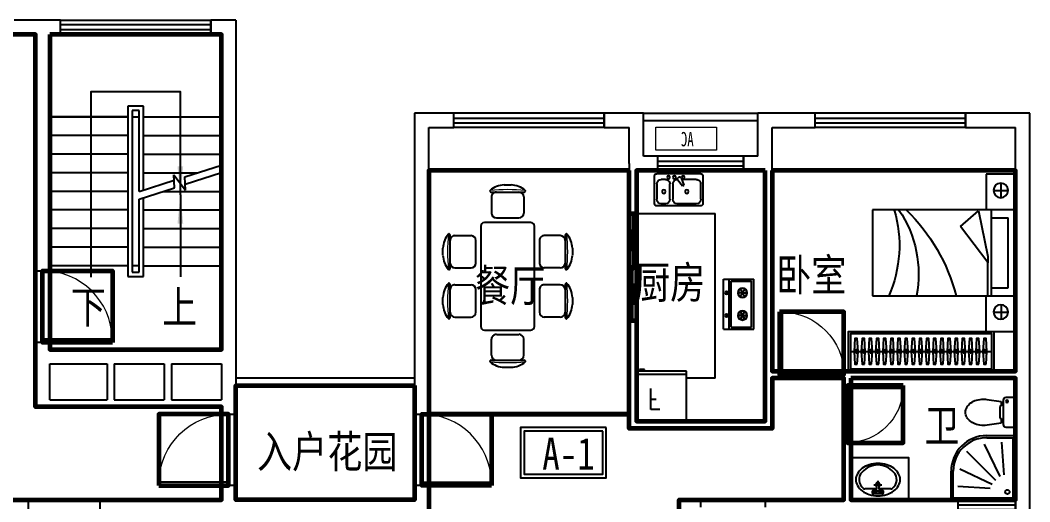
# Model space of a CAD drawing. Extents: x 4814447 to 4843647, y -954808 to -938608.
# Drawn here: x 4829533 to 4843647, y -945333 to -938608 of the extents above; entities that cross this region are included whole.
import ezdxf

# ---------------------------------------------------------------- set-up
doc = ezdxf.new("R2010")
doc.units = 0
doc.header["$MEASUREMENT"] = 0
doc.layers.get('0').update_dxf_attribs({"linetype": 'CONTINUOUS'})
for name, color, linetype in [('BALCONY', 153, 'CONTINUOUS'), ('F1', 8, 'CONTINUOUS'), ('FURNITURE', 8, 'CONTINUOUS'), ('LVTRY', 187, 'CONTINUOUS'), ('STAIR', 3, 'CONTINUOUS'), ('TEXT_文字_', 7, 'CONTINUOUS'), ('WALL', 2, 'CONTINUOUS'), ('wc', 8, 'CONTINUOUS'), ('WINDOW', 4, 'CONTINUOUS'), ('户型编号', 7, 'CONTINUOUS')]:
    doc.layers.add(name, color=color, linetype=linetype)
for name, color, linetype, lineweight in [('GT_卧室', 1, 'CONTINUOUS', 60), ('GT_卫生间', 5, 'CONTINUOUS', 60), ('GT_厨房', 4, 'CONTINUOUS', 60), ('GT_楼梯', 130, 'CONTINUOUS', 60), ('GT_花园', 74, 'CONTINUOUS', 60), ('GT_过道', 30, 'CONTINUOUS', 60), ('GT_门', 245, 'CONTINUOUS', 60), ('GT_餐厅', 3, 'CONTINUOUS', 60), ('K_EQUPMENT_W', 6, 'CONTINUOUS', 9)]:
    doc.layers.add(name, color=color, linetype=linetype, lineweight=lineweight)
doc.styles.add('_ZBHZ', font='simhei.ttf', dxfattribs={"width": 0.8})

# ---------------------------------------------------------------- blocks, each defined once
blk = doc.blocks.new('_ARROW')
blk.add_solid([(0, 0), (-1, 0.1), (-1, -0.1)])
blk = doc.blocks.new('淋浴2')
for p, q in [((-900, -400), (-900, 0)), ((0, 0), (-900, 0)), ((0, -900), (0, 0)), ((-870, -400), (-870, -30)), ((-30, -30), (-870, -30)), ((-30, -870), (-30, -30)), ((-353, -159), (-805, -193)), ((-326, -216), (-778, -435)), ((-274, -273), (-679, -680)), ((-216, -326), (-431, -780)), ((-158, -352), (-189, -805)), ((-30, -870), (-400, -870)), ((0, -900), (-400, -900))]:
    blk.add_line(p, q)
blk.add_circle((-112, -112), 30)
for radius in [500, 470]:
    blk.add_arc((-400, -400), radius, 180, 270)
blk = doc.blocks.new('*U28')
for p, q in [((128, 210), (0, 210)), ((0, 210), (0, -210)), ((168, -170), (168, 170)), ((400, 181), (202, 152)), ((202, 152), (202, 90)), ((202, 90), (220, 82)), ((220, 82), (220, -80)), ((220, -80), (202, -85)), ((202, -85), (202, -152)), ((0, -210), (128, -210)), ((202, -152), (398, -181))]:
    blk.add_line(p, q)
blk.add_circle((118, 154), 14.5)
for centre, radius, start, end in [((128, 170), 40, 360, 90), ((446, -168), 352, 90.2924, 97.7689), ((446, -168), 352, 73.6387, 90.2924), ((470, -85), 266, 54.4566, 73.6387), ((508, -33), 201, 30.1295, 54.4566), ((565, 1), 135, 0.2924, 30.1295), ((565, 1), 135, 330.4554, 0.2924), ((469, 85), 266, 286.9462, 306.1283), ((507, 33), 201, 306.1283, 330.4554), ((128, -170), 40, 270, 360), ((444, 168), 352, 262.5124, 270.2924), ((444, 168), 352, 270.2924, 286.9462)]:
    blk.add_arc(centre, radius, start, end)
blk = doc.blocks.new('$PLAN$00002341')
for p, q in [((-52, 163), (56, 163)), ((-22, 144), (-17, 46)), ((21, 46), (26, 144)), ((-179, 92), (-17, 92)), ((-14, 36), (-54, 36)), ((-52, 110), (-20, 110)), ((2, -20), (2, 27)), ((58, 36), (18, 36)), ((21, 92), (183, 92)), ((24, 110), (56, 110))]:
    blk.add_line(p, q)
for centre, radius in [((-52, 137), 19.4), ((-52, 137), 12.6), ((56, 137), 19.4), ((56, 137), 12.6)]:
    blk.add_circle(centre, radius)
for centre, radius, start, end in [((-30, -139), 323, 106.7409, 125.9862), ((0, -237), 426, 90, 106.7409), ((-52, 137), 26.5, 90, 270), ((2, 126), 29.9, 37.4402, 142.5598), ((0, -237), 426, 73.2591, 90), ((56, 137), 26.5, 270, 90), ((30, -139), 323, 54.0138, 73.2591), ((-144, -37), 166, 150.2994, 180), ((-75, -77), 246, 125.9862, 150.2994), ((-114, -35), 148, 125.2171, 225.4044), ((-179, 57), 35.1, 90, 125.2171), ((2, 36), 30.9, 129.8713, 50.1287), ((2, 46), 19.1, 180, 0), ((2, 36), 19.3, 163.9274, 16.0726), ((183, 57), 35.1, 54.7829, 90), ((118, -35), 148, 314.5956, 54.7829), ((75, -77), 246, 29.7006, 54.0138), ((144, -37), 166, 0, 29.7006), ((-144, -37), 166, 180, 209.7006), ((-75, 3), 246, 209.7006, 234.0138), ((6, 59), 300, 221.743, 269.243), ((-2, 59), 300, 270.757, 318.257), ((75, 3), 246, 305.9862, 330.2994), ((144, -37), 166, 330.2994, 0), ((-30, 65), 323, 234.0138, 253.2591), ((0, 164), 426, 253.2591, 270), ((0, 164), 426, 270, 286.7409), ((30, 65), 323, 286.7409, 305.9862)]:
    blk.add_arc(centre, radius, start, end)
for p in [(2, 126, 0), (2, 36, 0)]:
    blk.add_point(p)
blk = doc.blocks.new('A$C20217E62')
at = {"layer": 'F1'}
for p, q in [((644, 450), (31, 450)), ((0, 419), (0, 31)), ((31, 92), (31, 307)), ((92, 368), (298, 368)), ((306, 391), (267, 287)), ((267, 287), (285, 277)), ((285, 277), (355, 363)), ((335, 402), (350, 393)), ((419, 307), (419, 92)), ((460, 92), (460, 307)), ((522, 368), (583, 368)), ((644, 307), (644, 92)), ((675, 31), (675, 419)), ((31, 0), (644, 0)), ((358, 31), (92, 31)), ((583, 31), (522, 31))]:
    blk.add_line(p, q, dxfattribs=at)
for centre, radius in [((276, 399), 20.5), ((399, 399), 20.5), ((481, 399), 20.5), ((225, 199), 25.6), ((547, 199), 25.6)]:
    blk.add_circle(centre, radius, dxfattribs=at)
for centre, radius, start, end in [((31, 419), 30.7, 90, 180), ((644, 419), 30.7, 360, 90), ((92, 307), 61.4, 90, 180), ((325, 384), 20.5, 60, 159.4623), ((340, 376), 20.5, 320.5377, 60), ((358, 307), 61.4, 360, 90), ((522, 307), 61.4, 90, 180), ((583, 307), 61.4, 360, 90), ((31, 31), 30.7, 180, 270), ((92, 92), 61.4, 180, 270), ((358, 92), 61.4, 270, 360), ((522, 92), 61.4, 180, 270), ((583, 92), 61.4, 270, 360), ((644, 31), 30.7, 270, 360)]:
    blk.add_arc(centre, radius, start, end, dxfattribs=at)
blk = doc.blocks.new('A$C70047E59')
at = {"layer": 'wc'}
for p, q in [((0, 700), (0, 0)), ((0, 700), (424, 700)), ((80, 700), (80, 0)), ((110, 670), (110, 30)), ((110, 670), (394, 670)), ((258, 524), (232, 570)), ((277, 524), (304, 570)), ((394, 670), (394, 30)), ((424, 700), (424, 0)), ((249, 508), (196, 508)), ((258, 491), (232, 445)), ((277, 491), (304, 445)), ((287, 508), (340, 508)), ((249, 192), (196, 192)), ((258, 209), (232, 255)), ((258, 176), (232, 130)), ((277, 209), (304, 255)), ((277, 176), (304, 130)), ((287, 192), (340, 192)), ((0, 0), (424, 0)), ((110, 30), (394, 30))]:
    blk.add_line(p, q, dxfattribs=at)
for centre, radius in [((268, 508), 63.8), ((268, 508), 58.8), ((44, 508), 18.8), ((44, 508), 13.8), ((268, 508), 18.8), ((268, 508), 13.8), ((44, 192), 18.8), ((44, 192), 13.8), ((268, 192), 63.8), ((268, 192), 58.8), ((268, 192), 18.8), ((268, 192), 13.8)]:
    blk.add_circle(centre, radius, dxfattribs=at)
blk = doc.blocks.new('A$C4D107291')
for p, q in [((0, 0), (0, 2200)), ((0, 2200), (409, 2200)), ((409, 2200), (409, 1700)), ((199, 1871), (199, 2075)), ((305, 1973), (102, 1973)), ((0, 1700), (2000, 1700)), ((333, 500), (333, 1700)), ((2000, 1700), (2000, 500)), ((104, 611), (104, 1590)), ((333, 1590), (104, 1590)), ((516, 1690), (388, 1048)), ((770, 1471), (516, 1690)), ((388, 968), (770, 1471)), ((388, 1048), (388, 961)), ((388, 500), (388, 968)), ((333, 611), (104, 611)), ((2000, 500), (0, 500)), ((409, 0), (409, 500)), ((199, 378), (199, 173)), ((305, 275), (102, 275)), ((0, 0), (409, 0))]:
    blk.add_line(p, q)
for centre in [(205, 1973), (205, 275)]:
    blk.add_circle(centre, 102)
for centre, radius, start, end in [((3363, -172), 2623, 134.4837, 165.1561), ((2942, 808), 1587, 145.8422, 191.1759), ((3368, 1207), 1745, 163.6318, 203.8909)]:
    blk.add_arc(centre, radius, start, end)
blk = doc.blocks.new('空调室外机2')
at = {"ltscale": 0.5}
blk.add_lwpolyline([(0, 0), (850, 0), (850, 320), (0, 320)], close=True, dxfattribs=at)
at = {"ltscale": 0.5, "style": '_ZBHZ', "width": 0.65}
blk.add_text('AC', height=200, dxfattribs=at).set_placement((319, 55))
blk = doc.blocks.new('*U27')
for p, q in [((-300, 0), (-300, -700)), ((400, 0), (-300, 0)), ((400, 0), (400, -700)), ((30, -162), (-98, -162)), ((-98, -162), (-98, -457)), ((-21, -303), (-98, -303)), ((400, -650), (-300, -650)), ((400, -700), (-300, -700)), ((-258, -700), (-258, -720)), ((-187, -700), (-187, -720)), ((-187, -720), (-258, -720))]:
    blk.add_line(p, q)
blk = doc.blocks.new('jj2')
at = {"ltscale": 0.5}
for p, q in [((62, 1304), (-37, 1304)), ((243, 1204), (-217, 1204)), ((-212, 1136), (-212, 911)), ((238, 1136), (238, 911)), ((-362, 734), (-362, -666)), ((338, 784), (-312, 784)), ((170, 844), (-145, 844)), ((388, -666), (388, 734)), ((-792, 148), (-792, 608)), ((-724, 603), (-499, 603)), ((749, 603), (524, 603)), ((817, 608), (817, 148)), ((-892, 328), (-892, 427)), ((-432, 220), (-432, 535)), ((457, 535), (457, 220)), ((917, 427), (917, 328)), ((-724, 153), (-499, 153)), ((749, 153), (524, 153)), ((-792, -539), (-792, -79)), ((-724, -84), (-499, -84)), ((749, -84), (524, -84)), ((817, -79), (817, -539)), ((-892, -359), (-892, -260)), ((-432, -467), (-432, -152)), ((457, -152), (457, -467)), ((917, -260), (917, -359)), ((-724, -534), (-499, -534)), ((749, -534), (524, -534)), ((-312, -716), (338, -716)), ((170, -782), (-145, -782)), ((-212, -1075), (-212, -850)), ((238, -1075), (238, -850)), ((243, -1142), (-217, -1142)), ((62, -1242), (-37, -1242))]:
    blk.add_line(p, q, dxfattribs=at)
for centre, radius, start, end in [((-27, 988), 316, 91.7651, 130.7265), ((52, 988), 316, 49.2735, 88.2349), ((-227, 1220), 10, 130.7265, 202.67), ((-217, 1224), 20, 202.67, 270), ((-145, 1136), 67.5, 90, 180), ((170, 1136), 67.5, 0, 90), ((243, 1224), 20, 270, 337.33), ((252, 1220), 10, 337.33, 49.2735), ((-145, 911), 67.5, 180, 270), ((170, 911), 67.5, 270, 0), ((-312, 734), 50, 90, 180), ((338, 734), 50, 0, 90), ((-576, 417), 316, 139.2735, 178.2349), ((-808, 617), 10, 67.33, 139.2735), ((-812, 608), 20, 0, 67.33), ((-724, 535), 67.5, 90, 180), ((-499, 535), 67.5, 0, 90), ((524, 535), 67.5, 90, 180), ((749, 535), 67.5, 0, 90), ((837, 608), 20, 112.67, 180), ((833, 617), 10, 40.7265, 112.67), ((601, 417), 316, 1.7651, 40.7265), ((-576, 338), 316, 181.7651, 220.7265), ((601, 338), 316, 319.2735, 358.2349), ((-812, 148), 20, 292.67, 0), ((-724, 220), 67.5, 180, 270), ((-499, 220), 67.5, 270, 0), ((524, 220), 67.5, 180, 270), ((749, 220), 67.5, 270, 0), ((837, 148), 20, 180, 247.33), ((-808, 138), 10, 220.7265, 292.67), ((833, 138), 10, 247.33, 319.2735), ((-576, -269), 316, 139.2735, 178.2349), ((-808, -70), 10, 67.33, 139.2735), ((-812, -79), 20, 0, 67.33), ((-724, -152), 67.5, 90, 180), ((-499, -152), 67.5, 0, 90), ((524, -152), 67.5, 90, 180), ((749, -152), 67.5, 0, 90), ((837, -79), 20, 112.67, 180), ((833, -70), 10, 40.7265, 112.67), ((601, -269), 316, 1.7651, 40.7265), ((-576, -349), 316, 181.7651, 220.7265), ((601, -349), 316, 319.2735, 358.2349), ((-808, -549), 10, 220.7265, 292.67), ((-812, -539), 20, 292.67, 0), ((-724, -467), 67.5, 180, 270), ((-499, -467), 67.5, 270, 0), ((524, -467), 67.5, 180, 270), ((749, -467), 67.5, 270, 0), ((837, -539), 20, 180, 247.33), ((833, -549), 10, 247.33, 319.2735), ((-312, -666), 50, 180, 270), ((338, -666), 50, 270, 0), ((-145, -850), 67.5, 90, 180), ((170, -850), 67.5, 0, 90), ((-145, -1075), 67.5, 180, 270), ((170, -1075), 67.5, 270, 0), ((-227, -1158), 10, 157.33, 229.2735), ((-217, -1162), 20, 90, 157.33), ((-27, -927), 316, 229.2735, 268.2349), ((52, -927), 316, 271.7651, 310.7265), ((243, -1162), 20, 22.67, 90), ((252, -1158), 10, 310.7265, 22.67)]:
    blk.add_arc(centre, radius, start, end, dxfattribs=at)
at = {"lineweight": 13, "ltscale": 0.5}
for centre, start, end in [((13, -1474), 84.8023, 95.1977), ((1886, 378), 174.8023, 185.1977), ((-1861, 378), 354.8023, 5.1977), ((1886, -309), 174.8023, 185.1977), ((-1861, -309), 354.8023, 5.1977), ((13, 1536), 264.8023, 275.1977)]:
    blk.add_arc(centre, 2713, start, end, dxfattribs=at)
blk = doc.blocks.new('*U23')
blk.add_line((-970, -275), (1008, -275))
for points in [[(-1000, 0), (1038, 0), (1038, -550), (-1000, -550)], [(-970, -30), (1008, -30), (1008, -520), (-970, -520)]]:
    blk.add_lwpolyline(points, close=True)
at = {"elevation": 0}
for points in [[(-874, -95), (-862, -275), (-874, -455), (-906, -455), (-918, -275), (-906, -95)], [(-774, -95), (-762, -275), (-774, -455), (-806, -455), (-818, -275), (-806, -95)], [(-674, -95), (-662, -275), (-674, -455), (-706, -455), (-718, -275), (-706, -95)], [(-574, -95), (-562, -275), (-574, -455), (-606, -455), (-618, -275), (-606, -95)], [(-474, -95), (-462, -275), (-474, -455), (-506, -455), (-518, -275), (-506, -95)], [(-374, -95), (-362, -275), (-374, -455), (-406, -455), (-418, -275), (-406, -95)], [(-274, -95), (-262, -275), (-274, -455), (-306, -455), (-318, -275), (-306, -95)], [(-174, -95), (-162, -275), (-174, -455), (-206, -455), (-218, -275), (-206, -95)], [(-74, -95), (-62, -275), (-74, -455), (-106, -455), (-118, -275), (-106, -95)], [(26, -95), (38, -275), (26, -455), (-6, -455), (-18, -275), (-6, -95)], [(126, -95), (138, -275), (126, -455), (94, -455), (82, -275), (94, -95)], [(226, -95), (238, -275), (226, -455), (194, -455), (182, -275), (194, -95)], [(326, -95), (338, -275), (326, -455), (294, -455), (282, -275), (294, -95)], [(426, -95), (438, -275), (426, -455), (394, -455), (382, -275), (394, -95)], [(526, -95), (538, -275), (526, -455), (494, -455), (482, -275), (494, -95)], [(626, -95), (638, -275), (626, -455), (594, -455), (582, -275), (594, -95)], [(726, -95), (738, -275), (726, -455), (694, -455), (682, -275), (694, -95)], [(826, -95), (838, -275), (826, -455), (794, -455), (782, -275), (794, -95)], [(926, -95), (938, -275), (926, -455), (894, -455), (882, -275), (894, -95)]]:
    blk.add_lwpolyline(points, close=True, dxfattribs=at)
at = {"ltscale": 15, "elevation": 0}
for points in [[(-894, -255), (-886, -255), (-886, -295), (-894, -295)], [(-794, -255), (-786, -255), (-786, -295), (-794, -295)], [(-694, -255), (-686, -255), (-686, -295), (-694, -295)], [(-594, -255), (-586, -255), (-586, -295), (-594, -295)], [(-494, -255), (-486, -255), (-486, -295), (-494, -295)], [(-394, -255), (-386, -255), (-386, -295), (-394, -295)], [(-294, -255), (-286, -255), (-286, -295), (-294, -295)], [(-194, -255), (-186, -255), (-186, -295), (-194, -295)], [(-94, -255), (-86, -255), (-86, -295), (-94, -295)], [(6, -255), (14, -255), (14, -295), (6, -295)], [(106, -255), (114, -255), (114, -295), (106, -295)], [(206, -255), (214, -255), (214, -295), (206, -295)], [(306, -255), (314, -255), (314, -295), (306, -295)], [(406, -255), (414, -255), (414, -295), (406, -295)], [(506, -255), (514, -255), (514, -295), (506, -295)], [(606, -255), (614, -255), (614, -295), (606, -295)], [(706, -255), (714, -255), (714, -295), (706, -295)], [(806, -255), (814, -255), (814, -295), (806, -295)], [(906, -255), (914, -255), (914, -295), (906, -295)]]:
    blk.add_lwpolyline(points, close=True, dxfattribs=at)
blk = doc.blocks.new('$TCHSYS$WIN2D')
for p, q in [((-0.5, 0.5), (0.5, 0.5)), ((-0.5, 0.5), (-0.5, -0.5)), ((0.5, 0.5), (0.5, -0.5)), ((0.5, 0.1667), (-0.5, 0.1667)), ((0.5, -0.1667), (-0.5, -0.1667)), ((-0.5, -0.5), (0.5, -0.5))]:
    blk.add_line(p, q)
blk = doc.blocks.new('$DorLib2D$00000131')
at = {"color": 0, "linetype": 'Continuous'}
for p, q in [((0.15, 0.125), (0.2319, 0.1973)), ((0.2319, 0.1973), (0.2319, 0.125)), ((-0.5, 0.125), (-0.5, 0)), ((0.0192, 0.125), (-0.5, 0.125)), ((0.0192, 0), (0.0192, 0.125)), ((0.35, 0.125), (0.15, 0.125)), ((-0.5, 0), (0.0192, 0)), ((-0.024, 0), (0.5, 0)), ((-0.024, -0.125), (-0.024, 0)), ((0.5, 0), (0.5, -0.125)), ((-0.35, -0.125), (-0.15, -0.125)), ((-0.2319, -0.1973), (-0.2319, -0.125)), ((-0.15, -0.125), (-0.2319, -0.1973)), ((0.5, -0.125), (-0.024, -0.125))]:
    blk.add_line(p, q, dxfattribs=at)
blk = doc.blocks.new('$DorLib2D$00000001')
for p, q in [((0.45, 0.975), (0.5, 0.975)), ((0.45, 0), (0.45, 0.975)), ((0.5, 0), (0.5, 0.975)), ((0.5, 0), (0.45, 0))]:
    blk.add_line(p, q)
at = {"lineweight": 13}
blk.add_arc((0.475, 0), 0.975, 91.4693, 180, dxfattribs=at)

msp = doc.modelspace()

# ---------------------------------------------------------------- linework, layer by layer
at = {"layer": 'BALCONY', "linetype": 'ByBlock'}
for p, q in [((4838247, -939908), (4839847, -939908)), ((4838247, -940008), (4839847, -940008))]:
    msp.add_line(p, q, dxfattribs=at)
at = {"layer": 'BALCONY'}
for points in [[(4835047, -943608), (4832547, -943608)], [(4835047, -943708), (4832547, -943708)]]:
    msp.add_lwpolyline(points, dxfattribs=at)
msp.add_lwpolyline([(4835047, -943708), (4832547, -943708), (4832547, -945308), (4835047, -945308)], close=True, dxfattribs=at)
at = {"layer": 'GT_卧室'}
msp.add_lwpolyline([(4840047, -940708), (4840047, -943508), (4843447, -943508), (4843447, -940708), (4840047, -940708)], dxfattribs=at)
at = {"layer": 'GT_卫生间'}
msp.add_lwpolyline([(4841147, -943608), (4841147, -945308), (4843447, -945308), (4843447, -943608), (4841147, -943608)], dxfattribs=at)
at = {"layer": 'GT_厨房'}
msp.add_lwpolyline([(4839947, -940708), (4838147, -940708), (4838147, -944208), (4839947, -944208), (4839947, -940708)], dxfattribs=at)
at = {"layer": 'GT_楼梯'}
msp.add_lwpolyline([(4829947, -938808), (4829947, -943208), (4832347, -943208), (4832347, -938808), (4829947, -938808)], dxfattribs=at)
at = {"layer": 'GT_花园'}
msp.add_lwpolyline([(4835047, -943708), (4835047, -945308), (4832547, -945308), (4832547, -943708), (4835047, -943708)], dxfattribs=at)
at = {"layer": 'GT_过道'}
for points in [[(4827947, -938808), (4827947, -944008), (4825747, -944008), (4825747, -945308), (4832347, -945308), (4832347, -944008), (4829747, -944008), (4829747, -938808), (4827947, -938808)], [(4835247, -944108), (4835247, -945508), (4838747, -945508), (4838747, -945308), (4841047, -945308), (4841047, -943608), (4840047, -943608), (4840047, -944308), (4838047, -944308), (4838047, -944108), (4835247, -944108)]]:
    msp.add_lwpolyline(points, dxfattribs=at)
at = {"layer": 'GT_门'}
for points in [[(4838047, -941308), (4838147, -941308), (4838147, -942808), (4838047, -942808), (4838047, -941308)], [(4830822, -943108), (4829847, -943108), (4829847, -942108), (4830822, -942108), (4830822, -943108)], [(4840147, -942681), (4840147, -943558), (4841047, -943558), (4841047, -942681), (4840147, -942681)], [(4841877, -943708), (4841097, -943708), (4841097, -944508), (4841877, -944508), (4841877, -943708)], [(4831472, -945108), (4832447, -945108), (4832447, -944108), (4831472, -944108), (4831472, -945108)], [(4836122, -945108), (4835147, -945108), (4835147, -944108), (4836122, -944108), (4836122, -945108)]]:
    msp.add_lwpolyline(points, dxfattribs=at)
at = {"layer": 'GT_餐厅'}
msp.add_lwpolyline([(4838047, -940708), (4835247, -940708), (4835247, -944108), (4838047, -944108), (4838047, -940708)], dxfattribs=at)
at = {"layer": 'LVTRY'}
for p, q in [((4838147, -941308), (4839247, -941308)), ((4839247, -943608, 0), (4839247, -941308)), ((4839247, -943608), (4838847, -943608, 0))]:
    msp.add_line(p, q, dxfattribs=at)
msp.add_lwpolyline([(4841957, -945308), (4841957, -944718), (4841147, -944718), (4841147, -945308)], close=True, dxfattribs=at)
at = {"layer": 'STAIR'}
for p, q in [((4832347, -938808), (4829947, -938808)), ((4829947, -938808), (4829947, -939958)), ((4832347, -939958), (4832347, -938808)), ((4831257, -939808), (4831037, -939808)), ((4831037, -939808), (4831037, -942188)), ((4831197, -939868), (4831097, -939868)), ((4831097, -939868), (4831097, -942128)), ((4831197, -941001), (4831197, -939868)), ((4831257, -940981), (4831257, -939808)), ((4829947, -939958), (4829947, -942038)), ((4831037, -939958), (4829947, -939958)), ((4829947, -939958), (4831037, -939958)), ((4831097, -939958), (4831097, -942038)), ((4831097, -939958), (4831197, -939958)), ((4831197, -941001), (4831197, -939958)), ((4831257, -939958), (4832347, -939958)), ((4831257, -939958), (4832347, -939958)), ((4832347, -940631), (4832347, -939958)), ((4831037, -940218), (4829947, -940218)), ((4831257, -940218), (4832347, -940218)), ((4831037, -940478), (4829947, -940478)), ((4831257, -940478), (4832347, -940478)), ((4831836, -940795), (4832347, -940631)), ((4831037, -940738), (4829947, -940738)), ((4831197, -941001), (4831684, -940844)), ((4831257, -940738), (4832013, -940738)), ((4831689, -940947), (4831681, -940769)), ((4831681, -940769), (4831845, -940982)), ((4831845, -940982), (4831836, -940795)), ((4831841, -940899), (4832347, -940736)), ((4832340, -940738), (4832347, -940738)), ((4832347, -942038), (4832347, -940736)), ((4831037, -940998), (4829947, -940998)), ((4831197, -941106), (4831689, -940947)), ((4831531, -940998), (4832347, -940998)), ((4831197, -942038), (4831197, -941106)), ((4831197, -942128), (4831197, -941106)), ((4831257, -942188), (4831257, -941086)), ((4831037, -941258), (4829947, -941258)), ((4831257, -941258), (4832347, -941258)), ((4831037, -941518), (4829947, -941518)), ((4831257, -941518), (4832347, -941518)), ((4831037, -941778), (4829947, -941778)), ((4831257, -941778), (4832347, -941778)), ((4831037, -942038), (4829947, -942038)), ((4831197, -942038), (4831097, -942038)), ((4831097, -942128), (4831197, -942128)), ((4831257, -942038), (4832347, -942038)), ((4831037, -942188), (4831257, -942188))]:
    msp.add_line(p, q, dxfattribs=at)
for points in [[(4831772, -941048), (4831772, -939607), (4830522, -939607), (4830522, -942197)], [(4831772, -941048), (4831772, -942190)]]:
    msp.add_lwpolyline(points, dxfattribs=at)
at = {"layer": 'WALL', "linetype": 'ByBlock'}
for p, q in [((4829847, -938608), (4829447, -938608)), ((4830097, -938608), (4829847, -938608)), ((4830097, -938808), (4830097, -938608)), ((4832547, -938608), (4832197, -938608)), ((4832197, -938608), (4832197, -938808)), ((4832547, -938608), (4832547, -943308)), ((4829447, -938808), (4829747, -938808)), ((4829747, -938808), (4829747, -942108)), ((4829947, -938808), (4830097, -938808)), ((4829947, -942108), (4829947, -938808)), ((4832197, -938808), (4832347, -938808)), ((4832347, -938808), (4832347, -943208)), ((4835597, -939908), (4835047, -939908)), ((4835047, -939908), (4835047, -944108)), ((4835597, -940108), (4835597, -939908)), ((4838247, -939908), (4837697, -939908)), ((4837697, -939908), (4837697, -940108)), ((4838247, -940508), (4838247, -939908)), ((4839847, -940508), (4839847, -939908)), ((4840647, -939908), (4839847, -939908)), ((4840647, -940108), (4840647, -939908)), ((4843647, -939908), (4842747, -939908)), ((4842747, -939908), (4842747, -940108)), ((4843647, -943608), (4843647, -939908)), ((4835247, -940108), (4835597, -940108)), ((4835247, -944108), (4835247, -940108)), ((4837697, -940108), (4838047, -940108)), ((4838047, -940608), (4838047, -940108)), ((4840047, -940608), (4840047, -940108)), ((4840047, -940108), (4840647, -940108)), ((4842747, -940108), (4843447, -940108)), ((4843447, -943508), (4843447, -940108)), ((4838447, -940508), (4838247, -940508)), ((4838447, -940708), (4838447, -940508)), ((4839847, -940508), (4839647, -940508)), ((4839647, -940508), (4839647, -940708)), ((4838047, -940608), (4838047, -941308)), ((4838147, -941308), (4838147, -940708)), ((4838147, -940708), (4838447, -940708)), ((4839647, -940708), (4839947, -940708)), ((4839947, -943608), (4839947, -940708)), ((4840047, -943508), (4840047, -940608)), ((4838047, -941308), (4838147, -941308)), ((4829747, -942108), (4829947, -942108)), ((4838147, -942808), (4838047, -942808)), ((4838047, -942808), (4838047, -944308)), ((4838147, -944208), (4838147, -942808)), ((4829947, -943108), (4829747, -943108)), ((4829747, -943108), (4829747, -943308)), ((4829947, -943208), (4829947, -943108)), ((4829947, -943208), (4830847, -943208)), ((4830847, -943208), (4831647, -943208)), ((4831647, -943208), (4832347, -943208)), ((4829747, -944008), (4829747, -943308)), ((4829947, -943908), (4829947, -943408)), ((4829947, -943408), (4830747, -943408)), ((4830747, -943408), (4830747, -943908)), ((4830847, -943408), (4830847, -943908)), ((4830847, -943408), (4831547, -943408)), ((4831547, -943408), (4831547, -943908)), ((4831647, -943408), (4831647, -943908)), ((4831647, -943408), (4832347, -943408)), ((4832347, -943408), (4832347, -943908)), ((4832547, -943308), (4832547, -943908)), ((4840147, -943508), (4840047, -943508)), ((4840147, -943608), (4840147, -943508)), ((4841047, -943608), (4841047, -943508)), ((4841047, -943508), (4843447, -943508)), ((4839947, -944208), (4839947, -943608)), ((4840047, -943608), (4840147, -943608)), ((4840047, -944308), (4840047, -943608)), ((4841047, -943608), (4841047, -943708)), ((4841147, -943708), (4841147, -943608)), ((4841147, -943608), (4843447, -943608)), ((4843447, -945308), (4843447, -943608)), ((4843647, -945508), (4843647, -943608)), ((4841047, -943708), (4841147, -943708)), ((4829947, -943908), (4830747, -943908)), ((4830847, -943908), (4831547, -943908)), ((4831647, -943908), (4832347, -943908)), ((4832547, -944108), (4832547, -943908)), ((4829747, -944008), (4830847, -944008)), ((4830847, -944008), (4831647, -944008)), ((4831647, -944008), (4832347, -944008)), ((4832347, -944008), (4832347, -944108)), ((4832347, -944108), (4832547, -944108)), ((4835047, -944108), (4835247, -944108)), ((4838147, -944208), (4839947, -944208)), ((4838047, -944308), (4840047, -944308)), ((4841147, -944508), (4841047, -944508)), ((4841047, -944508), (4841047, -945308)), ((4841147, -945308), (4841147, -944508)), ((4832547, -945108), (4832347, -945108)), ((4832347, -945108), (4832347, -945308)), ((4832547, -945308), (4832547, -945108)), ((4835247, -945108), (4835047, -945108)), ((4835047, -945108), (4835047, -945308)), ((4835247, -945508), (4835247, -945108)), ((4829647, -945308), (4826247, -945308)), ((4829647, -945508), (4829647, -945308)), ((4830947, -945308), (4830647, -945308)), ((4830647, -945308), (4830647, -945508)), ((4832347, -945308), (4830947, -945308)), ((4833147, -945308), (4832547, -945308)), ((4834947, -945308), (4833147, -945308)), ((4835047, -945308), (4834947, -945308)), ((4839047, -945308), (4838747, -945308)), ((4838747, -949508), (4838747, -945308)), ((4839047, -945408), (4839047, -945308)), ((4841047, -945308), (4839947, -945308)), ((4839947, -945308), (4839947, -945408)), ((4841147, -945308), (4842447, -945308)), ((4842647, -945308), (4842447, -945308)), ((4842647, -945508), (4842647, -945308)), ((4843447, -945308), (4843447, -945508))]:
    msp.add_line(p, q, dxfattribs=at)
at = {"layer": 'WINDOW'}
for p, q in [((4838047, -940708), (4835247, -940708)), ((4843447, -940708), (4840047, -940708))]:
    msp.add_line(p, q, dxfattribs=at)
at = {"layer": 'WINDOW', "linetype": 'ByBlock'}
for p, q in [((4841147, -944508), (4841147, -943708)), ((4832547, -944108), (4832547, -945108)), ((4835047, -945108), (4835047, -944108)), ((4830647, -945308), (4829647, -945308))]:
    msp.add_line(p, q, dxfattribs=at)
at = {"layer": '户型编号', "linetype": 'ByBlock'}
for points in [[(4837727, -944298), (4836527, -944298), (4836527, -944997), (4837727, -944997)], [(4837677, -944348), (4836577, -944348), (4836577, -944947), (4837677, -944947)]]:
    msp.add_lwpolyline(points, close=True, dxfattribs=at)

# ---------------------------------------------------------------- block references
at = {"layer": 'FURNITURE', "xscale": -1}
msp.add_blockref('A$C4D107291', (4843447, -942958), dxfattribs=at)
at = {"layer": 'FURNITURE', "rotation": 180}
msp.add_blockref('jj2', (4836360, -942151), dxfattribs=at)
at = {"layer": 'FURNITURE', "xscale": -1, "rotation": 180}
msp.add_blockref('*U23', (4842109, -943508), dxfattribs=at)
at = {"layer": 'K_EQUPMENT_W', "xscale": -1}
msp.add_blockref('空调室外机2', (4839267, -940424), dxfattribs=at)
at = {"layer": 'LVTRY', "xscale": -1}
for name, p, rotation in [('A$C20217E62', (4839077, -941201, 0), 0.002750591885059), ('*U28', (4843447, -944084), 0.0088825676697191)]:
    msp.add_blockref(name, p, dxfattribs=dict(at, rotation=rotation))
at = {"layer": 'LVTRY', "extrusion": (-6.6278e-12, -4e-16, -1), "zscale": -1, "rotation": 179.9969639408919}
msp.add_blockref('A$C70047E59', (-4839363, -942223, 0), dxfattribs=at)
at = {"layer": 'LVTRY', "extrusion": (0, 0, -1), "zscale": -1, "rotation": 180}
msp.add_blockref('*U27', (-4838447, -944208), dxfattribs=at)
at = {"layer": 'LVTRY', "rotation": 270}
msp.add_blockref('淋浴2', (4843447, -945308), dxfattribs=at)
at = {"layer": 'LVTRY', "xscale": -1, "yscale": -1, "rotation": 0.0012435880169637}
msp.add_blockref('$PLAN$00002341', (4841525, -945060), dxfattribs=at)
at = {"layer": 'STAIR', "yscale": 400, "zscale": 400, "rotation": 270}
for xscale in [400, -400]:
    msp.add_blockref('_ARROW', (4831772, -941048), dxfattribs=dict(at, xscale=xscale))
at = {"layer": 'WINDOW', "linetype": 'ByBlock'}
for name, p, xscale, yscale, zscale, rotation in [('$TCHSYS$WIN2D', (4831147, -938708), -2100, 200, -2100, 179.9999999999897), ('$TCHSYS$WIN2D', (4836647, -940008), -2100, -200, -2100, 359.9999999999956), ('$DorLib2D$00000131', (4838097, -942058), 1500, 100, 1500, 90), ('$DorLib2D$00000001', (4829847, -942608), -1000, -1000, -1000, 90), ('$DorLib2D$00000001', (4840597, -943558), -900, 900, -900, 4.85099e-11), ('$DorLib2D$00000001', (4841097, -944108), 800, -800, 800, 90), ('$DorLib2D$00000001', (4832447, -944608), 1000, -1000, 1000, 270), ('$DorLib2D$00000001', (4835147, -944608), -1000, -1000, -1000, 90)]:
    msp.add_blockref(name, p, dxfattribs=dict(at, xscale=xscale, yscale=yscale, zscale=zscale, rotation=rotation))
at = {"layer": 'WINDOW', "linetype": 'ByBlock', "yscale": -200}
for p, xscale, zscale in [((4841697, -940008), -2100, -2100), ((4839047, -940608), -1200, -1200)]:
    msp.add_blockref('$TCHSYS$WIN2D', p, dxfattribs=dict(at, xscale=xscale, zscale=zscale))
at = {"layer": 'WINDOW', "xscale": -800.0000000003819, "yscale": -200, "zscale": -800.0000000003819, "rotation": 1.21275e-11}
msp.add_blockref('$TCHSYS$WIN2D', (4843047, -945408), dxfattribs=at)

# ---------------------------------------------------------------- texts
at = {"layer": 'TEXT_文字_', "style": '_ZBHZ', "width": 0.8}
for s, p in [('厨房', (4838128, -942494)), ('卧室', (4840101, -942390)), ('餐厅', (4835891, -942539)), ('下', (4830240, -942839, 0)), ('上', (4831516, -942839, 0)), ('卫', (4842173, -944493)), ('入户花园', (4832843, -944858)), ('A-1', (4836831, -944887))]:
    msp.add_text(s, height=450, dxfattribs=at).set_placement(p)

doc.saveas('drawing.dxf')
